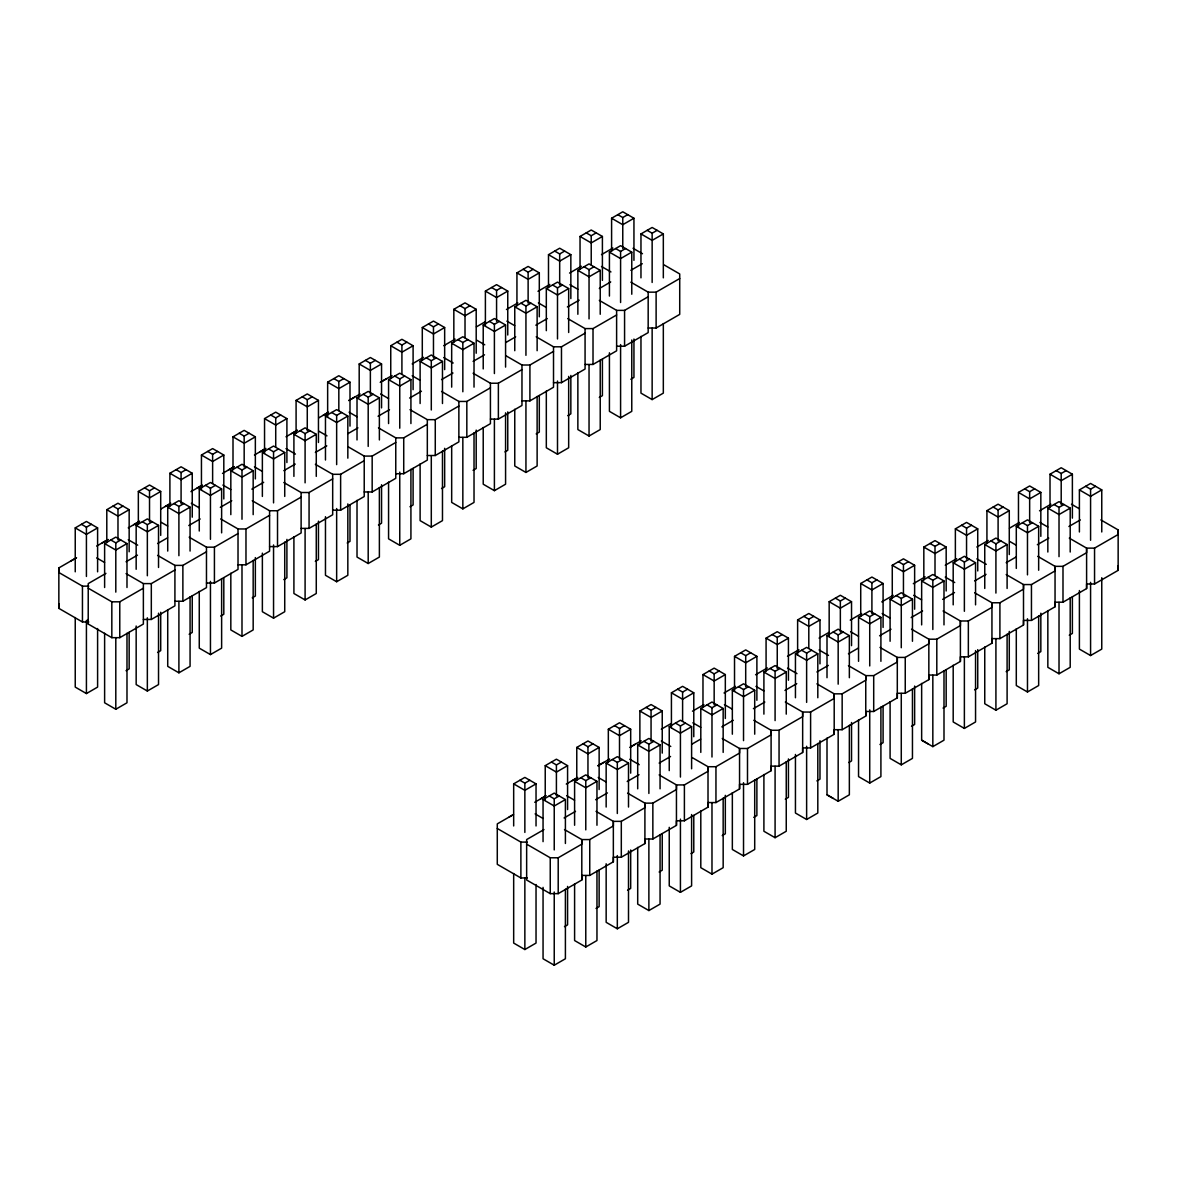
<?xml version="1.0" encoding="UTF-8"?>
<svg xmlns="http://www.w3.org/2000/svg" width="1177" height="1177" viewBox="0 0 1177 1177"><rect width="100%" height="100%" fill="white"/><g stroke="black" fill="none" stroke-linecap="round" stroke-linejoin="round"><path stroke-width="1.5" d="M88.805 621.986L82.449 621.986L58.85 608.362L58.85 603.772M76.152 557.927L58.85 567.917L58.85 572.508L82.449 586.131L88.805 586.131M126.071 573.611L143.373 583.601L143.373 624.045L119.774 637.669L111.83 637.669L88.216 624.045L88.231 619.455M88.216 624.045L88.231 583.601L105.93 573.376M513.672 873.54L513.672 943.071L524.854 949.53L536.035 943.071L536.035 884.516M513.672 825.96L513.672 783.867L524.854 777.408L536.035 783.867L536.035 825.96M527.237 877.954L520.881 877.954L520.881 842.099L497.282 828.476M524.854 949.53L524.854 878.16M524.854 832.419L524.854 783.146L519.881 780.277M543.053 887.384L543.053 958.755L554.235 965.214L565.401 958.755L565.401 889.223M543.053 841.643L543.053 799.551L554.235 793.092L565.401 799.551L565.401 843.468M545.231 800.419L545.231 765.653L556.412 759.194L567.579 765.653L567.579 809.57M564.504 829.579L581.806 839.569L581.806 880.013L558.207 893.637L550.247 893.637L550.247 857.783L526.649 844.159M554.235 965.214L554.235 892.004M554.235 849.926L554.235 798.83L549.262 795.961M556.412 795.902L556.412 764.932L551.439 762.063M558.207 893.637L558.207 857.783L581.806 844.159L581.806 839.569L589.751 839.569L613.349 825.945L613.349 821.355L596.048 811.365M567.579 886.428L567.579 924.857L564.474 926.652M574.597 883.809L574.597 940.541L585.778 946.999L596.96 940.541L596.96 870.995M574.597 825.254L574.597 781.337L585.778 774.878L596.96 781.337L596.96 825.254M576.774 780.38L576.774 747.439L587.956 740.98L599.137 747.439L599.137 789.532M585.778 946.999L585.778 875.629M585.778 829.873L585.778 780.616L580.805 777.747M587.956 777.688L587.956 746.718L582.983 743.849M581.806 880.013L581.806 875.423L589.751 875.423L589.751 839.569M599.137 870.053L599.137 906.643L596.033 908.438M606.155 863.771L606.155 922.327L617.322 928.785L628.503 922.327L628.503 850.956M606.155 807.039L606.155 763.123L617.322 756.664L628.503 763.123L628.503 807.039M608.332 762.166L608.332 729.225L619.499 722.766L630.681 729.225L630.681 773.142M589.751 875.423L613.349 861.799L613.349 821.355L621.309 821.355L644.908 807.731L644.908 803.141L627.591 793.151M617.322 928.785L617.322 855.576M617.322 813.498L617.322 762.402L612.364 759.533M619.499 759.474L619.499 728.504L614.541 725.635M613.349 861.799L613.349 857.209L621.309 857.209L621.309 821.355M630.681 850L630.681 888.429L627.576 890.224M637.699 847.381L637.699 904.113L648.88 910.557L660.062 904.113L660.062 834.567M637.699 788.825L637.699 744.909L648.88 738.45L660.062 744.909L660.062 788.825M639.876 743.952L639.876 711.011L651.058 704.552L662.239 711.011L662.239 753.103M621.309 857.209L644.908 843.585L644.908 803.141L652.852 803.141L676.451 789.517L676.451 784.927L659.149 774.922M648.88 910.557L648.88 839.201M648.88 793.445L648.88 744.188L643.907 741.319M651.058 741.26L651.058 710.29L646.085 707.421M644.908 843.585L644.908 838.995L652.852 838.995L652.852 803.141M662.239 833.61L662.239 870.215L659.135 872.01M669.242 827.343L669.242 885.898L680.424 892.343L691.605 885.898L691.605 814.528M669.242 770.611L669.242 726.695L680.424 720.236L691.605 726.695L691.605 768.772M671.42 727.563L671.42 692.797L682.601 686.338L693.783 692.797L693.783 736.714M652.852 838.995L676.451 825.371L676.451 784.927L684.396 784.927L708.01 771.288L708.01 766.713L692.267 757.62M680.424 892.343L680.424 819.148M680.424 777.055L680.424 725.974L675.466 723.105M682.601 721.207L682.601 692.076L677.628 689.207M676.451 825.371L676.451 820.781L684.396 820.781L684.396 784.927M693.783 815.396L693.783 852.001L690.987 853.619M700.801 810.953L700.801 867.684L711.982 874.128L723.164 867.684L723.164 798.138M700.801 752.397L700.801 708.48L711.982 702.022L723.164 708.48L723.164 752.397M702.978 707.524L702.978 674.583L714.159 668.124L725.326 674.583L725.326 718.5M684.396 820.781L708.01 807.157L708.01 766.713L715.954 766.713L739.553 753.074L739.553 748.484L722.251 738.494M711.982 874.128L711.982 802.773M711.982 757.017L711.982 707.76L707.009 704.891M714.159 704.817L714.159 673.862L709.187 670.993M708.01 807.157L708.01 802.567L715.954 802.567L715.954 766.713M725.326 795.358L725.326 833.787L722.222 835.582M732.344 792.739L732.344 849.47L743.526 855.914L754.707 849.47L754.707 779.924M732.344 734.183L732.344 690.252L743.526 683.808L754.707 690.252L754.707 734.183M734.522 691.134L734.522 656.369L745.703 649.91L756.885 656.369L756.885 700.286M715.954 802.567L739.553 788.943L739.553 748.484L747.498 748.484L771.097 734.86L771.097 730.27L753.795 720.28M743.526 855.914L743.526 782.72M743.526 740.627L743.526 689.545L738.553 686.677M745.703 686.603L745.703 655.648L740.73 652.779M739.553 788.943L739.553 784.353L747.498 784.353L747.498 748.484M756.885 778.968L756.885 815.573L753.78 817.368M763.902 774.525L763.902 831.256L775.084 837.7L786.251 831.256L786.251 761.71M763.902 714.13L763.902 672.038L775.084 665.593L786.251 672.038L786.251 714.13M766.08 671.081L766.08 638.155L777.247 631.696L788.428 638.155L788.428 680.232M747.498 784.353L771.097 770.729L771.097 730.27L779.056 730.27L802.655 716.646L802.655 712.056L785.339 702.066M775.084 837.7L775.084 766.33M775.084 720.589L775.084 671.331L770.111 668.462M777.247 668.389L777.247 637.434L772.289 634.565M771.097 770.729L771.097 766.139L779.056 766.139L779.056 730.27M788.428 758.93L788.428 797.359L785.324 799.154M795.446 754.472L795.446 813.027L806.628 819.486L817.809 813.027L817.809 743.496M795.446 697.74L795.446 653.823L806.628 647.379L817.809 653.823L817.809 697.74M797.623 654.706L797.623 619.941L808.805 613.482L819.986 619.941L819.986 663.857M779.056 766.139L802.655 752.5L802.655 712.056L810.6 712.056L834.199 698.432L834.199 693.841L816.897 683.852M806.628 819.486L806.628 746.292M806.628 702.375L806.628 653.117L801.655 650.248M808.805 648.35L808.805 619.22L803.832 616.351M802.655 752.5L802.655 747.925L810.6 747.925L810.6 712.056M819.986 740.716L819.986 779.145L816.882 780.925M833.213 798.403L827.004 794.813L827.004 738.097M827.004 677.702L827.004 635.609L838.171 629.165L849.353 635.609L849.353 677.702M829.167 636.492L829.167 601.712L840.349 595.268L851.53 601.712L851.53 645.643M810.6 747.925L834.199 734.286L834.199 693.841L842.158 693.841L865.757 680.218L865.757 675.627L848.44 665.638M827.004 794.813L838.171 801.272L838.171 729.902M838.171 684.161L838.171 634.903L833.213 632.034M840.349 631.961L840.349 601.006L835.39 598.137M834.199 734.286L834.199 729.696L842.158 729.696L842.158 693.841M849.353 725.282L849.353 794.813L838.171 801.272M851.53 722.501L851.53 760.931L848.735 762.534M858.548 719.883L858.548 776.599L869.729 783.058L880.911 776.599L880.911 707.068M858.548 661.312L858.548 617.395L869.729 610.951L880.911 617.395L880.911 661.312M860.725 616.439L860.725 583.498L871.907 577.054L883.088 583.498L883.088 627.429M842.158 729.696L865.757 716.072L865.757 675.627L873.702 675.627L897.301 662.004L897.301 657.413L879.999 647.424M869.729 783.058L869.729 709.863M869.729 665.947L869.729 616.674L864.757 613.805M871.907 613.747L871.907 582.792L866.934 579.923M865.757 716.072L865.757 711.482L873.702 711.482L873.702 675.627M883.088 706.112L883.088 742.702L879.969 744.497M890.092 701.654L890.092 758.385L901.273 764.844L912.455 758.385L912.455 688.854M890.092 641.274L890.092 599.181L901.273 592.722L912.455 599.181L912.455 641.274M892.269 598.225L892.269 565.284L903.45 558.84L914.632 565.284L914.632 609.2M873.702 711.482L897.301 697.858L897.301 657.413L905.245 657.413L928.844 643.79L928.844 639.199L911.542 629.209M901.273 764.844L901.273 693.474M901.273 647.733L901.273 598.46L896.315 595.591M903.45 595.533L903.45 564.577L898.478 561.709M897.301 697.858L897.301 693.268L905.245 693.268L905.245 657.413M914.632 686.059L914.632 724.488L911.528 726.283M927.859 743.761L921.65 740.171L921.65 683.44M921.65 624.884L921.65 580.967L932.831 574.508L943.998 580.967L943.998 624.884M923.827 580.011L923.827 547.07L935.009 540.626L946.176 547.07L946.176 590.986M905.245 693.268L928.844 679.644L928.844 639.199L936.804 639.199L960.403 625.575L960.403 620.985L943.101 610.995M921.65 740.171L932.831 746.63L932.831 675.26M932.831 629.518L932.831 580.246L927.859 577.377M935.009 575.494L935.009 546.363L930.036 543.494M928.844 679.644L928.844 675.054L936.804 675.054L936.804 639.199M943.998 670.64L943.998 740.171L932.831 746.63M946.176 669.684L946.176 706.274L943.071 708.068M953.193 665.226L953.193 721.957L964.375 728.416L975.556 721.957L975.556 650.587M953.193 604.846L953.193 562.753L964.375 556.294L975.556 562.753L975.556 604.846M955.371 561.797L955.371 528.856L966.552 522.411L977.734 528.856L977.734 570.948M936.804 675.054L960.403 661.43L960.403 620.985L968.347 620.985L991.946 607.361L991.946 602.771L974.644 592.781M964.375 728.416L964.375 657.046M964.375 611.29L964.375 562.032L959.402 559.163M966.552 559.104L966.552 528.135L961.58 525.266M960.403 661.43L960.403 656.84L968.347 656.84L968.347 620.985M977.734 649.63L977.734 688.059L974.63 689.854M984.752 647.012L984.752 703.743L995.919 710.202L1007.1 703.743L1007.1 634.212M984.752 588.456L984.752 544.539L995.919 538.08L1007.1 544.539L1007.1 588.456M986.929 543.583L986.929 510.641L998.096 504.183L1009.277 510.641L1009.277 554.558M968.347 656.84L991.946 643.216L991.946 602.771L999.906 602.771L1023.504 589.147L1023.504 584.557L1006.188 574.567M995.919 710.202L995.919 638.831M995.919 593.076L995.919 543.818L990.96 540.949M998.096 540.89L998.096 509.921L993.138 507.052M991.946 643.216L991.946 638.625L999.906 638.625L999.906 602.771M1009.277 631.416L1009.277 669.845L1006.173 671.64M1016.295 628.798L1016.295 685.529L1027.477 691.988L1038.658 685.529L1038.658 615.983M1016.295 568.417L1016.295 526.325L1027.477 519.866L1038.658 526.325L1038.658 570.242M1018.473 527.193L1018.473 492.427L1029.654 485.969L1040.836 492.427L1040.836 536.344M999.906 638.625L1023.504 625.002L1023.504 584.557L1031.449 584.557L1055.048 570.933L1055.048 566.343L1037.746 556.353M1027.477 691.988L1027.477 618.778M1027.477 574.862L1027.477 525.604L1022.504 522.735M1029.654 522.676L1029.654 491.706L1024.681 488.838M1023.504 625.002L1023.504 620.411L1031.449 620.411L1031.449 584.557M1040.836 613.202L1040.836 651.631L1037.731 653.426M1047.839 610.583L1047.839 667.315L1059.02 673.774L1070.202 667.315L1070.202 597.769M1047.839 552.028L1047.839 508.111L1059.02 501.652L1070.202 508.111L1070.202 552.028M1050.016 507.155L1050.016 474.213L1061.198 467.755L1072.379 474.213L1072.379 518.13M1031.449 620.411L1055.048 606.788L1055.048 566.343L1062.993 566.343L1086.606 552.719L1086.606 548.129L1069.29 538.139M1059.02 673.774L1059.02 602.403M1059.02 556.647L1059.02 507.39L1054.062 504.521M1061.198 504.462L1061.198 473.492L1056.24 470.623M1055.048 606.788L1055.048 602.197L1062.993 602.197L1062.993 566.343M1072.379 596.813L1072.379 633.417L1069.275 635.212M1079.397 590.545L1079.397 649.101L1090.579 655.545L1101.76 649.101L1101.76 577.73M1079.397 531.975L1079.397 489.897L1090.579 483.438L1101.76 489.897L1101.76 531.975M1062.993 602.197L1086.606 588.574L1086.606 548.129L1094.551 548.129L1118.15 534.505L1118.15 529.915L1100.848 519.91M1090.579 655.545L1090.579 582.35M1090.579 540.272L1090.579 489.176L1085.606 486.307M1086.606 588.574L1086.606 583.983L1094.551 583.983L1094.551 548.129M1094.551 583.983L1118.15 570.359L1118.15 529.915M75.24 571.816L75.24 527.899L86.421 521.455L97.603 527.899L97.603 571.816M106.798 542.626L106.798 509.685L117.98 503.226L129.161 509.685L129.161 551.778M138.342 524.412L138.342 491.471L149.523 485.012L160.705 491.471L160.705 535.388M169.9 506.198L169.9 473.257L181.081 466.798L192.248 473.257L192.248 517.174M201.444 489.809L201.444 455.043L212.625 448.584L223.807 455.043L223.807 498.96M233.002 469.77L233.002 436.829L244.169 430.37L255.35 436.829L255.35 478.921M264.545 453.38L264.545 418.615L275.727 412.156L286.908 418.615L286.908 462.532M296.089 433.342L296.089 400.401L307.271 393.942L318.452 400.401L318.452 442.478M327.647 416.952L327.647 382.187L338.829 375.728L349.996 382.187L349.996 426.103M359.191 396.899L359.191 363.973L370.372 357.514L381.554 363.973L381.554 407.889M390.749 378.685L390.749 345.744L401.916 339.3L413.098 345.744L413.098 389.675M422.293 360.471L422.293 327.53L433.474 321.086L444.656 327.53L444.656 369.622M453.836 342.257L453.836 309.316L465.018 302.872L476.199 309.316L476.199 353.232M485.395 325.882L485.395 291.102L496.576 284.657L507.758 291.102L507.758 335.018M516.938 305.829L516.938 272.887L528.12 266.443L539.301 272.887L539.301 316.804M548.497 287.615L548.497 254.673L559.678 248.215L570.845 254.673L570.845 298.59M580.04 269.401L580.04 236.459L591.222 230.001L602.403 236.459L602.403 280.376M611.599 251.187L611.599 218.245L622.765 211.786L633.947 218.245L633.947 260.338M81.463 524.309L86.421 527.178L91.394 524.309M113.007 506.095L117.98 508.964L122.938 506.095M144.55 487.881L149.523 490.75L154.496 487.881M176.109 469.667L181.081 472.536L186.04 469.667M207.652 451.453L212.625 454.322L217.598 451.453M239.211 433.239L244.169 436.108L249.141 433.239M270.754 415.025L275.727 417.894L280.685 415.025M302.298 396.811L307.271 399.68L312.243 396.811M333.856 378.597L338.829 381.466L343.787 378.597M365.4 360.383L370.372 363.252L375.345 360.383M396.958 342.169L401.916 345.038L406.889 342.169M428.502 323.955L433.474 326.823L438.447 323.955M460.06 305.74L465.018 308.609L469.991 305.74M491.603 287.526L496.576 290.395L501.534 287.526M523.147 269.298L528.12 272.167L533.093 269.298M554.705 251.084L559.678 253.952L564.636 251.084M586.249 232.869L591.222 235.738L596.195 232.869M617.807 214.655L622.765 217.524L627.738 214.655M97.603 527.899L86.421 534.358L75.24 527.899M129.161 509.685L117.98 516.144L106.798 509.685M160.705 491.471L149.523 497.93L138.342 491.471M192.248 473.257L181.081 479.716L169.9 473.257M223.807 455.043L212.625 461.502L201.444 455.043M255.35 436.829L244.169 443.288L233.002 436.829M286.908 418.615L275.727 425.059L264.545 418.615M318.452 400.401L307.271 406.845L296.089 400.401M349.996 382.187L338.829 388.631L327.647 382.187M381.554 363.973L370.372 370.417L359.191 363.973M413.098 345.744L401.916 352.203L390.749 345.744M444.656 327.53L433.474 333.988L422.293 327.53M476.199 309.316L465.018 315.774L453.836 309.316M507.758 291.102L496.576 297.56L485.395 291.102M539.301 272.887L528.12 279.346L516.938 272.887M570.845 254.673L559.678 261.132L548.497 254.673M602.403 236.459L591.222 242.918L580.04 236.459M633.947 218.245L622.765 224.704L611.599 218.245M70.649 561.105L76.549 557.707M102.208 542.891L108.107 539.493M133.751 524.677L139.651 521.264M165.295 506.463L169.723 503.903M196.853 488.249L201.282 485.689M228.397 470.035L234.297 466.622M259.955 451.821L265.855 448.408M291.499 433.607L297.398 430.193M323.057 415.393L327.471 412.833M349.098 400.357L360.103 393.986M380.642 382.128L392.044 375.551M412.185 363.914L423.602 357.337M443.744 345.7L455.146 339.123M476.376 326.868L485.218 321.762M506.448 309.507L517.851 302.916M537.992 291.293L549.806 284.481M569.55 273.064L581.35 266.252M601.491 254.629L612.893 248.038M96.691 546.069L107.71 539.713M128.249 527.855L139.254 521.499M160.881 509.023L170.812 503.285M190.954 491.648L202.356 485.071M222.497 473.434L233.914 466.857M254.438 454.999L265.458 448.643M285.996 436.785L297.001 430.429M318.629 417.938L328.56 412.2M348.701 400.577L354.601 397.164M380.245 382.363L386.144 378.95M104.621 587.5L104.621 543.583L115.802 537.124L126.984 543.583L126.984 587.5M136.164 569.285L136.164 525.369L147.346 518.91L158.527 525.369L158.527 567.461M167.722 551.071L167.722 507.155L178.904 500.696L190.071 507.155L190.071 551.071M199.266 531.018L199.266 488.941L210.448 482.482L221.629 488.941L221.629 532.857M230.824 514.643L230.824 470.726L241.991 464.268L253.173 470.726L253.173 514.643M262.368 496.429L262.368 452.512L273.55 446.054L284.731 452.512L284.731 496.429M293.912 476.376L293.912 434.298L305.093 427.839L316.275 434.298L316.275 476.376M325.47 460.001L325.47 416.07L336.651 409.625L347.833 416.07L347.833 458.162M357.014 439.948L357.014 397.855L368.195 391.411L379.377 397.855L379.377 439.948M388.572 423.558L388.572 379.641L399.753 373.197L410.92 379.641L410.92 423.558M420.115 403.52L420.115 361.427L431.297 354.983L442.478 361.427L442.478 403.52M451.674 387.13L451.674 343.213L462.841 336.754L474.022 343.213L474.022 387.13M483.217 368.916L483.217 324.999L494.399 318.54L505.58 324.999L505.58 367.092M514.761 350.702L514.761 306.785L525.942 300.326L537.124 306.785L537.124 350.702M546.319 330.663L546.319 288.571L557.501 282.112L568.668 288.571L568.668 332.488M577.863 314.274L577.863 270.357L589.044 263.898L600.226 270.357L600.226 314.274M609.421 296.06L609.421 252.143L620.588 245.684L631.769 252.143L631.769 294.235M640.965 277.846L640.965 233.929L652.146 227.47L663.328 233.929L663.328 277.846M110.829 539.993L115.802 542.862L120.76 539.993M142.373 521.779L147.346 524.648L152.319 521.779M173.931 503.565L178.904 506.434L183.862 503.565M205.475 485.351L210.448 488.22L215.42 485.351M237.033 467.137L241.991 470.006L246.964 467.137M268.577 448.923L273.55 451.791L278.522 448.923M300.135 430.708L305.093 433.577L310.066 430.708M331.679 412.494L336.651 415.363L341.61 412.494M363.222 394.28L368.195 397.149L373.168 394.28M394.781 376.066L399.753 378.935L404.711 376.066M426.324 357.852L431.297 360.706L436.27 357.852M457.882 339.623L462.841 342.492L467.813 339.623M489.426 321.409L494.399 324.278L499.372 321.409M520.984 303.195L525.942 306.064L530.915 303.195M552.528 284.981L557.501 287.85L562.459 284.981M584.072 266.767L589.044 269.636L594.017 266.767M615.63 248.553L620.588 251.422L625.561 248.553M647.173 230.339L652.146 233.208L657.119 230.339M126.984 543.583L115.802 550.042L104.621 543.583M158.527 525.369L147.346 531.827L136.164 525.369M190.071 507.155L178.904 513.599L167.722 507.155M221.629 488.941L210.448 495.385L199.266 488.941M253.173 470.726L241.991 477.171L230.824 470.726M284.731 452.512L273.55 458.956L262.368 452.512M316.275 434.298L305.093 440.742L293.912 434.298M347.833 416.07L336.651 422.528L325.47 416.07M379.377 397.855L368.195 404.314L357.014 397.855M410.92 379.641L399.753 386.1L388.572 379.641M442.478 361.427L431.297 367.886L420.115 361.427M474.022 343.213L462.841 349.672L451.674 343.213M505.58 324.999L494.399 331.458L483.217 324.999M537.124 306.785L525.942 313.244L514.761 306.785M568.668 288.571L557.501 295.03L546.319 288.571M600.226 270.357L589.044 276.816L577.863 270.357M631.769 252.143L620.588 258.602L609.421 252.143M663.328 233.929L652.146 240.373L640.965 233.929M126.071 561.753L137.474 555.161M157.615 543.539L167.546 537.801M188.776 525.545L200.178 518.969M220.32 507.331L231.737 500.74M251.878 489.117L263.677 482.305M283.819 470.668L295.221 464.091M315.362 452.454L326.779 445.877M347.995 433.622L357.926 427.884M378.067 416.261L389.484 409.67M409.625 398.047L421.425 391.235M441.566 379.597L452.968 373.021M473.11 361.383L484.527 354.807M505.742 342.551L515.673 336.813M535.829 325.176L547.231 318.599M567.373 306.962L579.172 300.15M599.314 288.527L610.716 281.936M630.857 270.313L642.274 263.722M88.216 588.191L111.83 601.815L119.774 601.815L143.373 588.191M143.373 583.601L151.318 583.601L174.917 569.977M157.615 555.397L174.917 565.387L182.876 565.387L206.475 551.763M189.173 537.183L206.475 547.173L214.42 547.173L238.019 533.549M220.717 518.954L238.019 528.959L245.978 528.959L269.577 515.335M252.261 500.74L269.577 510.744L277.522 510.744L301.121 497.106M283.819 482.526L301.121 492.516L309.065 492.516L332.679 478.892M315.362 464.312L332.679 474.302L340.624 474.302L364.223 460.678M348.495 447.01L364.223 456.087L372.167 456.087L395.766 442.464M378.464 427.884L395.766 437.873L403.726 437.873L427.325 424.25M410.008 409.67L427.325 419.659L435.269 419.659L458.868 406.036M441.566 391.455L458.868 401.445L466.828 401.445L490.426 387.822M473.11 373.241L490.426 383.231L498.371 383.231L521.97 369.607M506.242 355.94L521.97 365.017L529.915 365.017L553.514 351.393M536.212 336.813L553.514 346.803L561.473 346.803L585.072 333.179M567.77 318.599L585.072 328.589L593.017 328.589L616.616 314.965M599.314 300.385L616.616 310.375L624.575 310.375L648.174 296.751M630.857 282.171L648.174 292.161L656.119 292.161L679.717 278.537M143.373 619.455L151.318 619.455L174.917 605.831L174.917 565.387M174.917 601.241L182.876 601.241L206.475 587.617L206.475 547.173M206.475 583.027L214.42 583.027L238.019 569.403L238.019 528.959M238.019 564.813L245.978 564.813L269.577 551.189L269.577 510.744M269.577 546.599L277.522 546.599L301.121 532.975L301.121 492.516M301.121 528.385L309.065 528.385L332.679 514.761L332.679 474.302M332.679 510.171L340.624 510.171L364.223 496.532L364.223 456.087M364.223 491.957L372.167 491.957L395.766 478.318L395.766 437.873M395.766 473.728L403.726 473.728L427.325 460.104L427.325 419.659M427.325 455.514L435.269 455.514L458.868 441.89L458.868 401.445M458.868 437.3L466.828 437.3L490.426 423.676L490.426 383.231M490.426 419.086L498.371 419.086L521.97 405.462L521.97 365.017M521.97 400.871L529.915 400.871L553.514 387.248L553.514 346.803M553.514 382.657L561.473 382.657L585.072 369.034L585.072 328.589M585.072 364.443L593.017 364.443L616.616 350.82L616.616 310.375M616.616 346.229L624.575 346.229L648.174 332.605L648.174 292.161M648.174 328.015L656.119 328.015L679.717 314.391L679.717 273.947L663.99 264.854M75.24 617.572L75.24 687.103L86.421 693.562L97.603 687.103L97.603 628.547M126.042 670.684L129.161 668.889L129.161 632.299M157.6 652.47L160.705 650.675L160.705 612.246M189.144 634.256L192.248 632.461L192.248 595.856M220.702 616.042L223.807 614.247L223.807 577.642M252.246 597.828L255.35 596.033L255.35 557.604M283.804 579.614L286.908 577.819L286.908 539.39M315.348 561.4L318.452 559.605L318.452 521.176M347.2 542.994L349.996 541.391L349.996 504.786M378.45 524.971L381.554 523.177L381.554 484.747M409.993 506.743L413.098 504.962L413.098 468.358M441.552 488.529L444.656 486.748L444.656 448.319M473.095 470.314L476.199 468.52L476.199 430.091M504.962 451.924L507.758 450.305L507.758 411.876M536.197 433.886L539.301 432.091L539.301 395.501M567.741 415.672L570.845 413.877L570.845 375.448M599.299 397.458L602.403 395.663L602.403 359.073M630.843 379.244L633.947 377.449L633.947 339.02M104.621 633.255L104.621 702.787L115.802 709.245L126.984 702.787L126.984 633.255M136.164 626.017L136.164 684.573L147.346 691.031L158.527 684.573L158.527 613.202M167.722 609.627L167.722 666.359L178.904 672.817L190.071 666.359L190.071 596.813M199.266 591.413L199.266 648.144L210.448 654.589L221.629 648.144L221.629 578.598M230.824 573.199L230.824 629.93L241.991 636.374L253.173 629.93L253.173 560.384M262.368 553.161L262.368 611.716L273.55 618.16L284.731 611.716L284.731 542.17M293.912 536.771L293.912 593.502L305.093 599.946L316.275 593.502L316.275 523.956M325.47 516.718L325.47 575.288L336.651 581.732L347.833 575.288L347.833 503.918M357.014 500.343L357.014 557.059L368.195 563.518L379.377 557.059L379.377 487.528M388.572 482.129L388.572 538.845L399.753 545.304L410.92 538.845L410.92 469.314M420.115 463.915L420.115 520.631L431.297 527.09L442.478 520.631L442.478 451.1M451.674 445.686L451.674 502.417L462.841 508.876L474.022 502.417L474.022 432.886M483.217 427.472L483.217 484.203L494.399 490.662L505.58 484.203L505.58 412.833M514.761 409.258L514.761 465.989L525.942 472.448L537.124 465.989L537.124 396.458M546.319 391.044L546.319 447.775L557.501 454.234L568.668 447.775L568.668 376.405M577.863 372.829L577.863 429.561L589.044 436.02L600.226 429.561L600.226 360.03M609.421 352.791L609.421 411.347L620.588 417.806L631.769 411.347L631.769 339.976M640.965 336.401L640.965 393.133L652.146 399.591L663.328 393.133L663.328 323.587M524.854 783.146L529.827 780.277M556.412 764.932L561.37 762.063M587.956 746.718L592.928 743.849M619.499 728.504L624.472 725.635M651.058 710.29L656.016 707.421M682.601 692.076L687.574 689.207M714.159 673.862L719.118 670.993M745.703 655.648L750.676 652.779M777.247 637.434L782.219 634.565M808.805 619.22L813.778 616.351M840.349 601.006L845.321 598.137M871.907 582.792L876.865 579.923M903.45 564.577L908.423 561.709M935.009 546.363L939.967 543.494M966.552 528.135L971.525 525.266M998.096 509.921L1003.069 507.052M1029.654 491.706L1034.627 488.838M1061.198 473.492L1066.171 470.623M536.035 783.867L524.854 790.326L513.672 783.867M567.579 765.653L556.412 772.112L545.231 765.653M599.137 747.439L587.956 753.898L576.774 747.439M630.681 729.225L619.499 735.684L608.332 729.225M662.239 711.011L651.058 717.47L639.876 711.011M693.783 692.797L682.601 699.256L671.42 692.797M725.326 674.583L714.159 681.027L702.978 674.583M756.885 656.369L745.703 662.813L734.522 656.369M788.428 638.155L777.247 644.599L766.08 638.155M819.986 619.941L808.805 626.385L797.623 619.941M851.53 601.712L840.349 608.171L829.167 601.712M883.088 583.498L871.907 589.957L860.725 583.498M914.632 565.284L903.45 571.742L892.269 565.284M946.176 547.07L935.009 553.528L923.827 547.07M977.734 528.856L966.552 535.314L955.371 528.856M1009.277 510.641L998.096 517.1L986.929 510.641M1040.836 492.427L1029.654 498.886L1018.473 492.427M1072.379 474.213L1061.198 480.672L1050.016 474.213M509.082 817.073L513.51 814.513M540.626 798.859L545.054 796.299M572.184 780.645L576.612 778.085M598.225 765.609L609.627 759.018M629.769 747.395L641.185 740.804M661.327 729.181L671.258 723.443M692.473 711.188L703.89 704.611M724.032 692.973L735.434 686.397M755.575 674.759L767.375 667.947M787.516 656.325L798.933 649.733M819.074 638.096L829.005 632.373M850.235 620.117L861.638 613.526M881.779 601.903L893.181 595.312M913.323 583.689L925.137 576.877M945.278 565.24L956.68 558.663M976.822 547.025L988.224 540.449M1009.454 528.193L1019.385 522.456M1039.526 510.818L1050.929 504.242M513.01 814.808L497.282 823.885L497.282 864.33L520.881 877.954M534.726 802.273L546.143 795.681M566.284 784.044L577.686 777.467M597.828 765.83L603.727 762.431M630.857 746.762L635.286 744.217M554.235 798.83L559.193 795.961M585.778 780.616L590.751 777.747M617.322 762.402L622.295 759.533M648.88 744.188L653.853 741.319M680.424 725.974L685.397 723.105M711.982 707.76L716.94 704.891M743.526 689.545L748.498 686.677M775.084 671.331L780.042 668.462M806.628 653.117L811.6 650.248M838.171 634.903L843.144 632.034M869.729 616.674L874.702 613.805M901.273 598.46L906.246 595.591M932.831 580.246L937.789 577.377M964.375 562.032L969.348 559.163M995.919 543.818L1000.891 540.949M1027.477 525.604L1032.45 522.735M1059.02 507.39L1063.993 504.521M1090.579 489.176L1095.537 486.307M565.401 799.551L554.235 806.01L543.053 799.551M596.96 781.337L585.778 787.796L574.597 781.337M628.503 763.123L617.322 769.567L606.155 763.123M660.062 744.909L648.88 751.353L637.699 744.909M691.605 726.695L680.424 733.139L669.242 726.695M723.164 708.48L711.982 714.925L700.801 708.48M754.707 690.252L743.526 696.71L732.344 690.252M786.251 672.038L775.084 678.496L763.902 672.038M817.809 653.823L806.628 660.282L795.446 653.823M849.353 635.609L838.171 642.068L827.004 635.609M880.911 617.395L869.729 623.854L858.548 617.395M912.455 599.181L901.273 605.64L890.092 599.181M943.998 580.967L932.831 587.426L921.65 580.967M975.556 562.753L964.375 569.212L953.193 562.753M1007.1 544.539L995.919 550.998L984.752 544.539M1038.658 526.325L1027.477 532.784L1016.295 526.325M1070.202 508.111L1059.02 514.555L1047.839 508.111M1101.76 489.897L1090.579 496.341L1079.397 489.897M543.965 829.579L526.649 839.569L526.649 880.013L550.247 893.637M564.107 817.941L575.509 811.365M595.65 799.727L607.45 792.915M627.209 781.513L639.008 774.701M659.149 763.079L670.552 756.487M691.782 744.232L700.624 739.127M721.854 726.871L733.256 720.28M753.398 708.657L764.815 702.066M784.956 690.443L796.755 683.631M816.897 671.993L828.299 665.417M848.44 653.779L858.386 648.056M879.602 635.801L891.004 629.209M911.16 617.587L922.562 610.995M942.703 599.358L954.503 592.546M974.644 580.923L986.046 574.332M1006.188 562.709L1016.134 556.971M1037.349 544.716L1048.766 538.139M1068.907 526.502L1080.309 519.925M520.881 842.099L527.237 842.099M550.247 857.783L558.207 857.783M633.035 248.273L642.48 253.717M1071.467 504.242L1079.338 508.773M601.491 266.488L610.937 271.931M1039.924 522.456L1047.78 527.002M569.933 284.702L577.804 289.248M1009.94 541.582L1016.237 545.216M538.389 302.916L546.26 307.462M976.822 558.884L986.267 564.327M506.846 321.13L514.702 325.676M945.263 577.098L954.709 582.541M476.862 340.256L484.733 344.802M913.72 595.312L921.591 599.858M443.744 357.558L453.174 363.016M882.176 613.526L890.033 618.072M412.185 375.772L420.057 380.318M850.618 631.74L858.489 636.286M380.642 393.986L388.513 398.532M819.074 649.954L828.505 655.412M349.098 412.2L356.955 416.746M787.516 668.168L796.961 673.627M319.114 431.326L326.985 435.873M755.972 686.382L763.844 690.928M285.996 448.643L295.427 454.087M724.429 704.596L732.285 709.142M254.438 466.857L262.309 471.388M692.87 722.825L700.742 727.357M222.894 485.071L230.766 489.603M661.327 741.039L670.758 746.483M191.336 503.285L199.207 507.817M629.769 759.253L639.214 764.697M161.367 522.411L167.664 526.045M598.225 777.467L606.096 781.999M128.249 539.713L137.68 545.157M566.667 795.681L574.538 800.228M96.691 557.927L104.562 562.474M535.123 813.896L542.994 818.442M1118.15 565.769L1118.15 570.359M656.119 292.161L656.119 328.015M652.146 233.208L652.146 282.465M652.146 328.221L652.146 399.591M624.575 310.375L624.575 346.229M622.765 217.524L622.765 248.494M620.588 251.422L620.588 302.518M620.588 344.596L620.588 417.806M593.017 328.589L593.017 364.443M591.222 235.738L591.222 264.869M589.044 269.636L589.044 318.893M589.044 364.649L589.044 436.02M561.473 346.803L561.473 382.657M559.678 253.952L559.678 284.922M557.501 287.85L557.501 338.947M557.501 381.039L557.501 454.234M529.915 365.017L529.915 400.871M528.12 272.167L528.12 303.136M525.942 306.064L525.942 355.322M525.942 401.077L525.942 472.448M498.371 383.231L498.371 419.086M496.576 290.395L496.576 321.35M494.399 324.278L494.399 373.55M494.399 419.292L494.399 490.662M466.828 401.445L466.828 437.3M465.018 308.609L465.018 337.74M462.841 342.492L462.841 391.764M462.841 437.506L462.841 508.876M435.269 419.659L435.269 455.514M433.474 326.823L433.474 357.779M431.297 360.706L431.297 409.979M431.297 455.72L431.297 527.09M403.726 437.873L403.726 473.728M401.916 345.038L401.916 374.168M399.753 378.935L399.753 428.193M399.753 472.109L399.753 545.304M372.167 456.087L372.167 491.957M370.372 363.252L370.372 394.207M368.195 397.149L368.195 446.407M368.195 492.148L368.195 563.518M340.624 474.302L340.624 510.171M338.829 381.466L338.829 410.596M336.651 415.363L336.651 464.621M336.651 508.538L336.651 581.732M309.065 492.516L309.065 528.385M307.271 399.68L307.271 430.635M305.093 433.577L305.093 482.835M305.093 528.576L305.093 599.946M277.522 510.744L277.522 546.599M275.727 417.894L275.727 447.025M273.55 451.791L273.55 502.873M273.55 544.966L273.55 618.16M245.978 528.959L245.978 564.813M244.169 436.108L244.169 467.063M241.991 470.006L241.991 519.263M241.991 565.019L241.991 636.374M214.42 547.173L214.42 583.027M212.625 454.322L212.625 483.453M210.448 488.22L210.448 539.316M210.448 581.394L210.448 654.589M182.876 565.387L182.876 601.241M181.081 472.536L181.081 503.506M178.904 506.434L178.904 555.691M178.904 601.447L178.904 672.817M151.318 583.601L151.318 619.455M149.523 490.75L149.523 521.72M147.346 524.648L147.346 575.744M147.346 617.822L147.346 691.031M119.774 601.815L119.774 637.669M117.98 508.964L117.98 539.934M115.802 542.862L115.802 592.119M115.802 637.875L115.802 709.245M111.83 601.815L111.83 637.669M86.421 527.178L86.421 576.45M86.421 620.367L86.421 693.562M82.449 586.131L82.449 621.986M58.85 567.917L58.85 608.362"/></g></svg>
